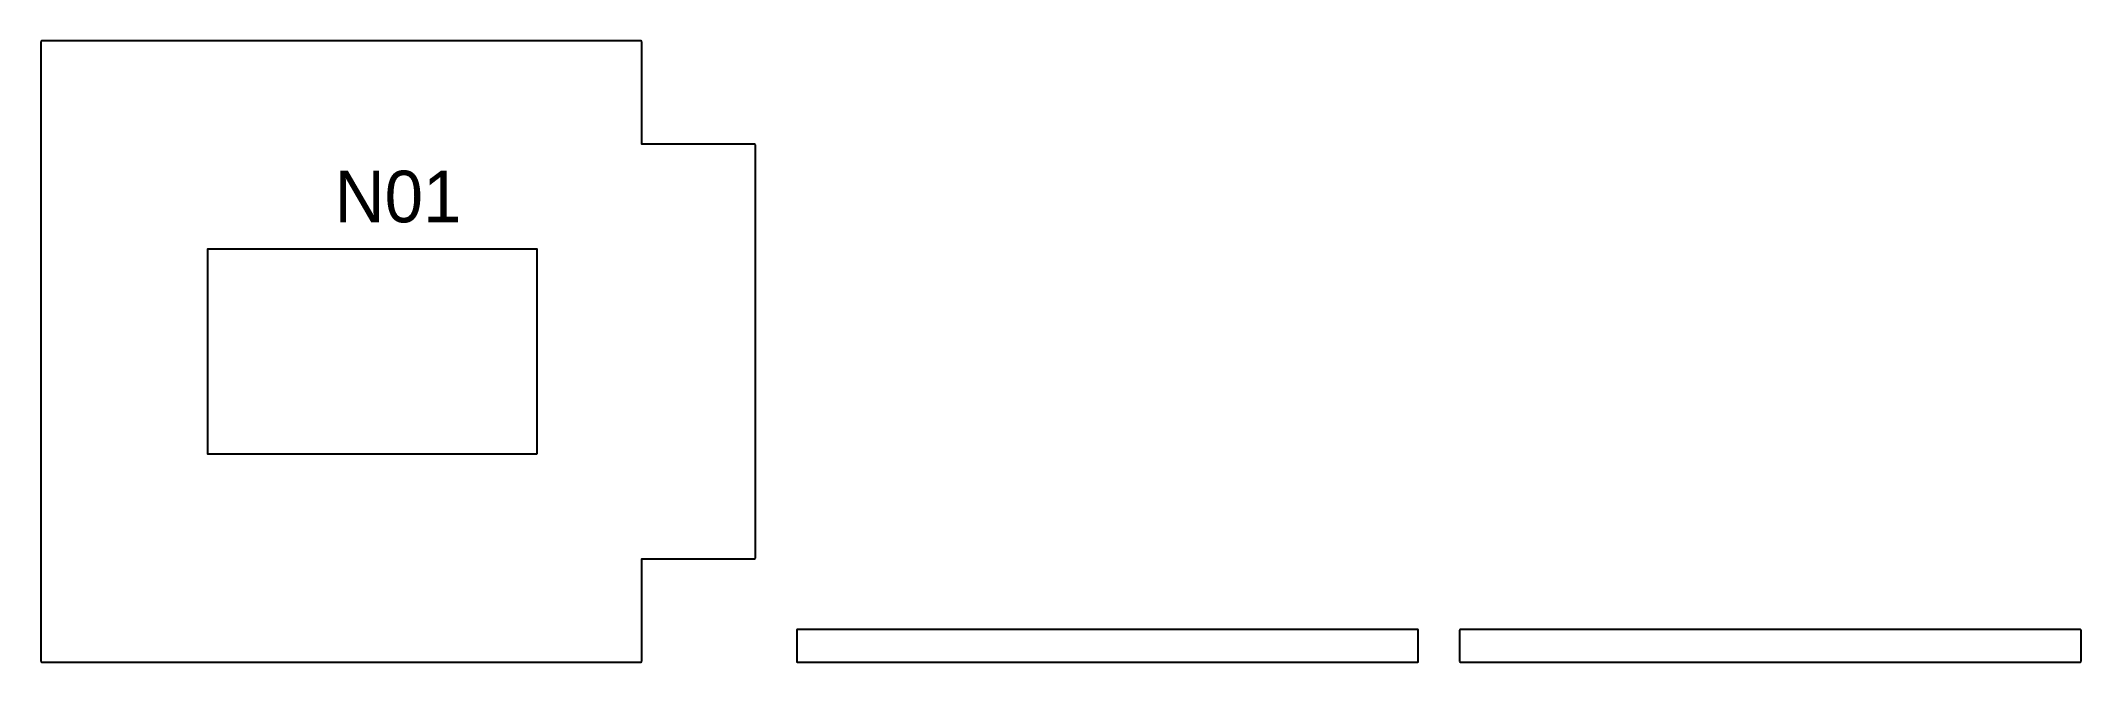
# Model space of a CAD drawing. Header units: millimetres. Extents: x 5 to 202, y 5 to 65.
import ezdxf
from ezdxf.enums import TextEntityAlignment as Align

# ---------------------------------------------------------------- set-up
doc = ezdxf.new("R2010")
doc.units = ezdxf.units.MM
doc.layers.add('CUT', color=1, linetype='CONTINUOUS')
doc.layers.add('ENGRAVE', color=7, linetype='CONTINUOUS')

msp = doc.modelspace()

# ---------------------------------------------------------------- linework, layer by layer
at = {"layer": 'CUT'}
for points in [[(63.075, 5), (63.128, 5.022), (63.15, 5.075), (63.15, 15), (74.075, 15), (74.128, 15.022), (74.15, 15.075), (74.15, 55.075), (74.128, 55.128), (74.075, 55.15), (63.15, 55.15), (63.15, 65.075), (63.128, 65.128), (63.075, 65.15), (5.075, 65.15), (5.022, 65.128), (5, 65.075), (5, 5.075), (5.022, 5.022), (5.075, 5)], [(53, 25.15), (21.15, 25.15), (21.15, 45), (53, 45)], [(78.15, 5.075), (78.172, 5.022), (78.225, 5), (138.225, 5), (138.278, 5.022), (138.3, 5.075), (138.3, 8.075), (138.278, 8.128), (138.225, 8.15), (78.225, 8.15), (78.172, 8.128), (78.15, 8.075)], [(142.3, 5.075), (142.322, 5.022), (142.375, 5), (202.375, 5), (202.428, 5.022), (202.45, 5.075), (202.45, 8.075), (202.428, 8.128), (202.375, 8.15), (142.375, 8.15), (142.322, 8.128), (142.3, 8.075)]]:
    msp.add_lwpolyline(points, close=True, dxfattribs=at)

# ---------------------------------------------------------------- texts
at = {"layer": 'ENGRAVE'}
msp.add_text('N01', height=5, dxfattribs=at).set_placement((39.575, 47.575), align=Align.CENTER)

doc.saveas('drawing.dxf')
